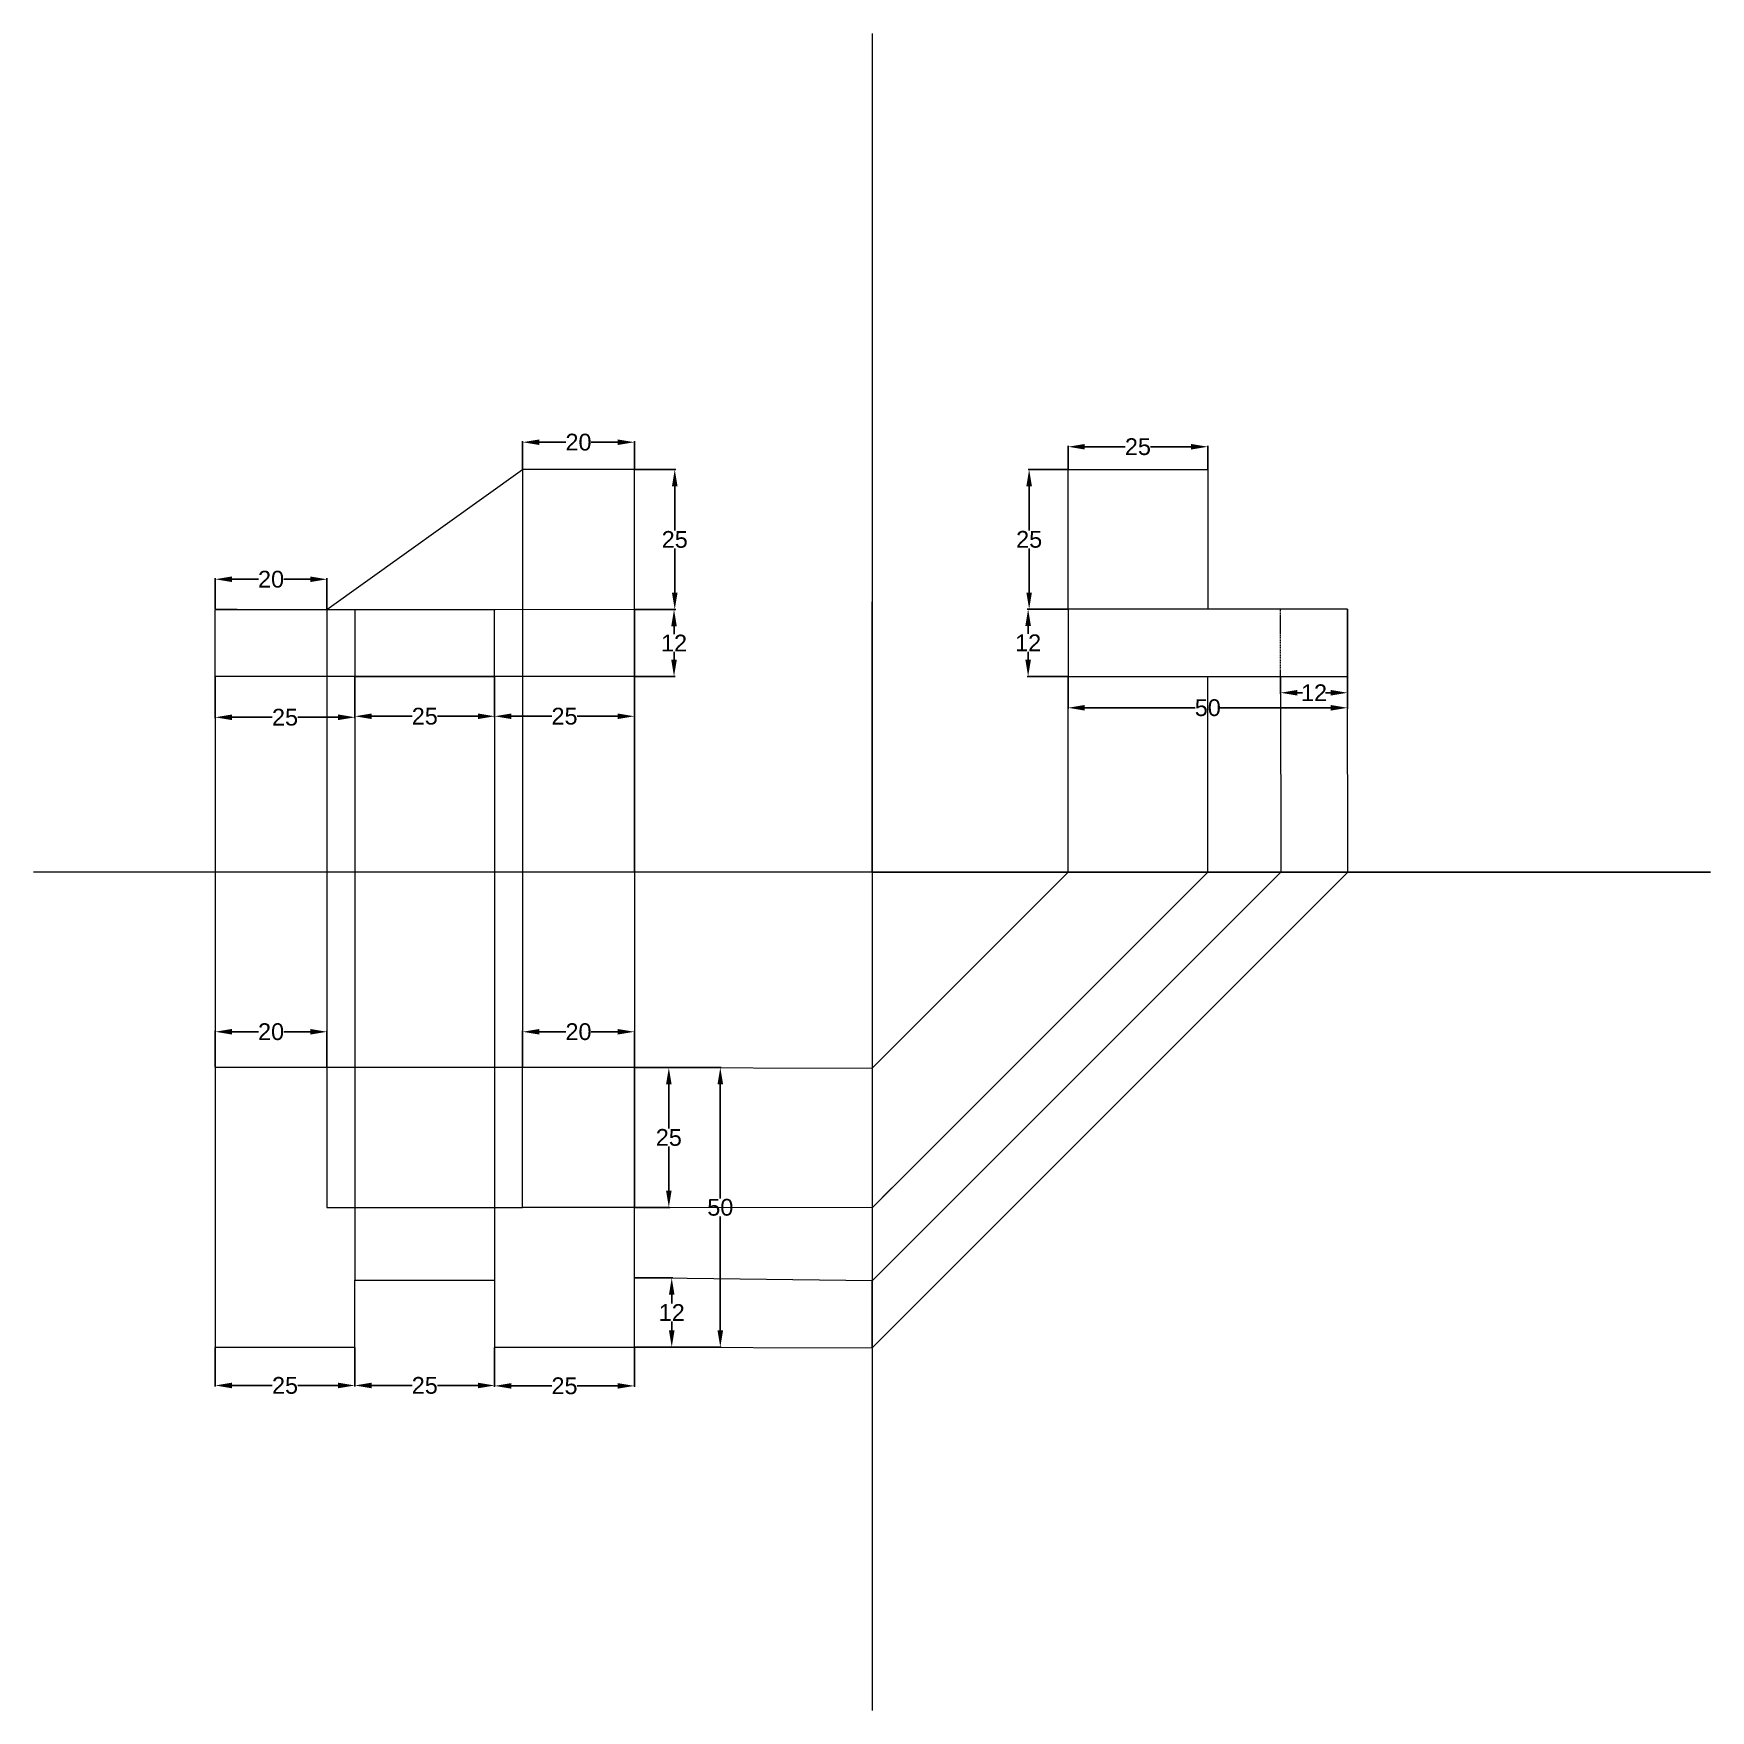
# Model space of a CAD drawing. Header units: inches. Extents: x -124 to 176, y -279 to 21.
import ezdxf

# ---------------------------------------------------------------- set-up
doc = ezdxf.new("R2010")
doc.units = ezdxf.units.IN
doc.header["$LTSCALE"] = 0.8
doc.header["$MEASUREMENT"] = 0
doc.linetypes.add('DASHED2', pattern=[0.375, 0.25, -0.125])
doc.styles.get("Standard").update_dxf_attribs({"font": 'arial.ttf'})
doc.dimstyles.new('3', dxfattribs={"dimtxt": 3, "dimasz": 3, "dimexe": 0.18, "dimexo": 0.0625, "dimgap": 0.09, "dimtad": 0, "dimtih": 1, "dimtoh": 1, "dimdec": 0, "dimzin": 0, "dimdsep": 46, "dimtxsty": 'Standard', "dimcen": 0.09, "dimclrd": 4, "dimclre": 4, "dimclrt": 151, "dimadec": 0, "dimazin": 0, "dimtfac": 1, "dimtdec": 0, "dimtofl": 0, "dimtmove": 0, "dimatfit": 3, "dimfxl": 1, "dimtfillclr": 1, "dimtolj": 1, "dimtzin": 0, "dimarcsym": 0})

# ---------------------------------------------------------------- blocks, each defined once
blk = doc.blocks.new('*D5')
at = {"color": 4, "lineweight": -2, "transparency": 16777216}
for p, q in [((-36.66, -57.36), (-36.66, -52.35)), ((-33.66, -52.53), (-28.92, -52.53)), ((-19.66, -52.53), (-24.4, -52.53)), ((-16.66, -57.36), (-16.66, -52.35))]:
    blk.add_line(p, q, dxfattribs=at)
at = {"color": 4, "lineweight": 100, "transparency": 16777216}
for points in [[(-33.66, -52.03), (-33.66, -53.03), (-36.66, -52.53)], [(-19.66, -52.03), (-19.66, -53.03), (-16.66, -52.53)]]:
    blk.add_solid(points, dxfattribs=at)
at = {"layer": 'Defpoints', "color": 0, "lineweight": 100, "transparency": 16777216}
for p in [(-16.66, -52.53), (-36.66, -57.42), (-16.66, -57.42)]:
    blk.add_point(p, dxfattribs=at)
at = {"color": 151, "lineweight": 5, "transparency": 16777216, "insert": (-26.66, -52.53), "char_height": 3, "attachment_point": 5}
blk.add_mtext('\\A1;20', dxfattribs=at)
blk = doc.blocks.new('*D6')
at = {"color": 4, "lineweight": -2, "transparency": 16777216}
for p, q in [((-16.6, -57.42), (-9.26, -57.42)), ((-9.44, -60.42), (-9.44, -68.32)), ((-9.44, -79.46), (-9.44, -71.56)), ((-16.6, -82.46), (-9.26, -82.46))]:
    blk.add_line(p, q, dxfattribs=at)
at = {"color": 4, "lineweight": 100, "transparency": 16777216}
for points in [[(-9.94, -60.42), (-8.94, -60.42), (-9.44, -57.42)], [(-9.94, -79.46), (-8.94, -79.46), (-9.44, -82.46)]]:
    blk.add_solid(points, dxfattribs=at)
at = {"layer": 'Defpoints', "color": 0, "lineweight": 100, "transparency": 16777216}
for p in [(-16.66, -57.42), (-16.66, -82.46), (-9.44, -82.46)]:
    blk.add_point(p, dxfattribs=at)
at = {"color": 151, "lineweight": 5, "transparency": 16777216, "insert": (-9.44, -69.94), "char_height": 3, "attachment_point": 5}
blk.add_mtext('\\A1;25', dxfattribs=at)
blk = doc.blocks.new('*D7')
at = {"color": 4, "lineweight": -2, "transparency": 16777216}
for p, q in [((-91.66, -94.52), (-91.66, -101.92)), ((-66.66, -94.52), (-66.66, -101.92)), ((-88.66, -101.74), (-81.44, -101.74)), ((-69.66, -101.74), (-76.89, -101.74))]:
    blk.add_line(p, q, dxfattribs=at)
at = {"color": 4, "lineweight": 100, "transparency": 16777216}
for points in [[(-88.66, -101.24), (-88.66, -102.24), (-91.66, -101.74)], [(-69.66, -101.24), (-69.66, -102.24), (-66.66, -101.74)]]:
    blk.add_solid(points, dxfattribs=at)
at = {"layer": 'Defpoints', "color": 0, "lineweight": 100, "transparency": 16777216}
for p in [(-91.66, -94.46), (-66.66, -94.46), (-66.66, -101.74)]:
    blk.add_point(p, dxfattribs=at)
at = {"color": 151, "lineweight": 5, "transparency": 16777216, "insert": (-79.16, -101.74), "char_height": 3, "attachment_point": 5}
blk.add_mtext('\\A1;25', dxfattribs=at)
blk = doc.blocks.new('*D8')
at = {"color": 4, "lineweight": -2, "transparency": 16777216}
for p, q in [((-66.66, -94.52), (-66.66, -101.74)), ((-41.66, -94.52), (-41.66, -101.74)), ((-63.66, -101.56), (-56.44, -101.56)), ((-44.66, -101.56), (-51.89, -101.56))]:
    blk.add_line(p, q, dxfattribs=at)
at = {"color": 4, "lineweight": 100, "transparency": 16777216}
for points in [[(-63.66, -101.06), (-63.66, -102.06), (-66.66, -101.56)], [(-44.66, -101.06), (-44.66, -102.06), (-41.66, -101.56)]]:
    blk.add_solid(points, dxfattribs=at)
at = {"layer": 'Defpoints', "color": 0, "lineweight": 100, "transparency": 16777216}
for p in [(-66.66, -94.46), (-41.66, -94.46), (-41.66, -101.56)]:
    blk.add_point(p, dxfattribs=at)
at = {"color": 151, "lineweight": 5, "transparency": 16777216, "insert": (-54.16, -101.56), "char_height": 3, "attachment_point": 5}
blk.add_mtext('\\A1;25', dxfattribs=at)
blk = doc.blocks.new('*D9')
at = {"color": 4, "lineweight": -2, "transparency": 16777216}
for p, q in [((-41.66, -94.52), (-41.66, -101.74)), ((-16.66, -94.52), (-16.66, -101.74)), ((-38.66, -101.56), (-31.44, -101.56)), ((-19.66, -101.56), (-26.89, -101.56))]:
    blk.add_line(p, q, dxfattribs=at)
at = {"color": 4, "lineweight": 100, "transparency": 16777216}
for points in [[(-38.66, -101.06), (-38.66, -102.06), (-41.66, -101.56)], [(-19.66, -101.06), (-19.66, -102.06), (-16.66, -101.56)]]:
    blk.add_solid(points, dxfattribs=at)
at = {"layer": 'Defpoints', "color": 0, "lineweight": 100, "transparency": 16777216}
for p in [(-41.66, -94.46), (-16.66, -94.46), (-16.66, -101.56)]:
    blk.add_point(p, dxfattribs=at)
at = {"color": 151, "lineweight": 5, "transparency": 16777216, "insert": (-29.16, -101.56), "char_height": 3, "attachment_point": 5}
blk.add_mtext('\\A1;25', dxfattribs=at)
blk = doc.blocks.new('*D10')
at = {"color": 4, "lineweight": -2, "transparency": 16777216}
for p, q in [((-16.6, -82.46), (-9.39, -82.46)), ((-9.57, -85.46), (-9.57, -86.86)), ((-9.57, -91.46), (-9.57, -90.05)), ((-16.6, -94.46), (-9.39, -94.46))]:
    blk.add_line(p, q, dxfattribs=at)
at = {"color": 4, "lineweight": 100, "transparency": 16777216}
for points in [[(-10.07, -85.46), (-9.07, -85.46), (-9.57, -82.46)], [(-10.07, -91.46), (-9.07, -91.46), (-9.57, -94.46)]]:
    blk.add_solid(points, dxfattribs=at)
at = {"layer": 'Defpoints', "color": 0, "lineweight": 100, "transparency": 16777216}
for p in [(-16.66, -82.46), (-16.66, -94.46), (-9.57, -94.46)]:
    blk.add_point(p, dxfattribs=at)
at = {"color": 151, "lineweight": 5, "transparency": 16777216, "insert": (-9.57, -88.46), "char_height": 3, "attachment_point": 5}
blk.add_mtext('\\A1;12', dxfattribs=at)
blk = doc.blocks.new('*D11')
at = {"color": 4, "lineweight": -2, "transparency": 16777216}
for p, q in [((-91.66, -82.36), (-91.66, -76.87)), ((-88.66, -77.05), (-83.92, -77.05)), ((-74.66, -77.05), (-79.4, -77.05)), ((-71.66, -82.37), (-71.66, -76.87))]:
    blk.add_line(p, q, dxfattribs=at)
at = {"color": 4, "lineweight": 100, "transparency": 16777216}
for points in [[(-88.66, -76.55), (-88.66, -77.55), (-91.66, -77.05)], [(-74.66, -76.55), (-74.66, -77.55), (-71.66, -77.05)]]:
    blk.add_solid(points, dxfattribs=at)
at = {"layer": 'Defpoints', "color": 0, "lineweight": 100, "transparency": 16777216}
for p in [(-71.66, -77.05), (-91.66, -82.42), (-71.66, -82.43)]:
    blk.add_point(p, dxfattribs=at)
at = {"color": 151, "lineweight": 5, "transparency": 16777216, "insert": (-81.66, -77.05), "char_height": 3, "attachment_point": 5}
blk.add_mtext('\\A1;20', dxfattribs=at)
blk = doc.blocks.new('*D12')
at = {"color": 4, "lineweight": -2, "transparency": 16777216}
for p, q in [((-91.66, -164.36), (-91.66, -157.82)), ((-88.66, -158), (-83.92, -158)), ((-74.66, -158), (-79.4, -158)), ((-71.66, -164.36), (-71.66, -157.82))]:
    blk.add_line(p, q, dxfattribs=at)
at = {"color": 4, "lineweight": 100, "transparency": 16777216}
for points in [[(-88.66, -157.5), (-88.66, -158.5), (-91.66, -158)], [(-74.66, -157.5), (-74.66, -158.5), (-71.66, -158)]]:
    blk.add_solid(points, dxfattribs=at)
at = {"layer": 'Defpoints', "color": 0, "lineweight": 100, "transparency": 16777216}
for p in [(-71.66, -158), (-91.66, -164.42), (-71.66, -164.42)]:
    blk.add_point(p, dxfattribs=at)
at = {"color": 151, "lineweight": 5, "transparency": 16777216, "insert": (-81.66, -158), "char_height": 3, "attachment_point": 5}
blk.add_mtext('\\A1;20', dxfattribs=at)
blk = doc.blocks.new('*D13')
at = {"color": 4, "lineweight": -2, "transparency": 16777216}
for p, q in [((-36.66, -164.36), (-36.66, -157.82)), ((-33.66, -158), (-28.92, -158)), ((-19.66, -158), (-24.4, -158)), ((-16.66, -164.36), (-16.66, -157.82))]:
    blk.add_line(p, q, dxfattribs=at)
at = {"color": 4, "lineweight": 100, "transparency": 16777216}
for points in [[(-33.66, -157.5), (-33.66, -158.5), (-36.66, -158)], [(-19.66, -157.5), (-19.66, -158.5), (-16.66, -158)]]:
    blk.add_solid(points, dxfattribs=at)
at = {"layer": 'Defpoints', "color": 0, "lineweight": 100, "transparency": 16777216}
for p in [(-16.66, -158), (-36.66, -164.42), (-16.66, -164.42)]:
    blk.add_point(p, dxfattribs=at)
at = {"color": 151, "lineweight": 5, "transparency": 16777216, "insert": (-26.66, -158), "char_height": 3, "attachment_point": 5}
blk.add_mtext('\\A1;20', dxfattribs=at)
blk = doc.blocks.new('*D14')
at = {"color": 4, "lineweight": -2, "transparency": 16777216}
for p, q in [((-91.66, -214.48), (-91.66, -221.46)), ((-66.66, -214.48), (-66.66, -221.46)), ((-88.66, -221.28), (-81.44, -221.28)), ((-69.66, -221.28), (-76.89, -221.28))]:
    blk.add_line(p, q, dxfattribs=at)
at = {"color": 4, "lineweight": 100, "transparency": 16777216}
for points in [[(-88.66, -220.78), (-88.66, -221.78), (-91.66, -221.28)], [(-69.66, -220.78), (-69.66, -221.78), (-66.66, -221.28)]]:
    blk.add_solid(points, dxfattribs=at)
at = {"layer": 'Defpoints', "color": 0, "lineweight": 100, "transparency": 16777216}
for p in [(-91.66, -214.42), (-66.66, -214.42), (-66.66, -221.28)]:
    blk.add_point(p, dxfattribs=at)
at = {"color": 151, "lineweight": 5, "transparency": 16777216, "insert": (-79.16, -221.28), "char_height": 3, "attachment_point": 5}
blk.add_mtext('\\A1;25', dxfattribs=at)
blk = doc.blocks.new('*D15')
at = {"color": 4, "lineweight": -2, "transparency": 16777216}
for p, q in [((-66.66, -214.48), (-66.66, -221.46)), ((-41.66, -214.48), (-41.66, -221.46)), ((-63.66, -221.28), (-56.44, -221.28)), ((-44.66, -221.28), (-51.89, -221.28))]:
    blk.add_line(p, q, dxfattribs=at)
at = {"color": 4, "lineweight": 100, "transparency": 16777216}
for points in [[(-63.66, -220.78), (-63.66, -221.78), (-66.66, -221.28)], [(-44.66, -220.78), (-44.66, -221.78), (-41.66, -221.28)]]:
    blk.add_solid(points, dxfattribs=at)
at = {"layer": 'Defpoints', "color": 0, "lineweight": 100, "transparency": 16777216}
for p in [(-66.66, -214.42), (-41.66, -214.42), (-41.66, -221.28)]:
    blk.add_point(p, dxfattribs=at)
at = {"color": 151, "lineweight": 5, "transparency": 16777216, "insert": (-54.16, -221.28), "char_height": 3, "attachment_point": 5}
blk.add_mtext('\\A1;25', dxfattribs=at)
blk = doc.blocks.new('*D16')
at = {"color": 4, "lineweight": -2, "transparency": 16777216}
for p, q in [((-41.66, -214.48), (-41.66, -221.53)), ((-16.66, -214.48), (-16.66, -221.53)), ((-38.66, -221.35), (-31.44, -221.35)), ((-19.66, -221.35), (-26.89, -221.35))]:
    blk.add_line(p, q, dxfattribs=at)
at = {"color": 4, "lineweight": 100, "transparency": 16777216}
for points in [[(-38.66, -220.85), (-38.66, -221.85), (-41.66, -221.35)], [(-19.66, -220.85), (-19.66, -221.85), (-16.66, -221.35)]]:
    blk.add_solid(points, dxfattribs=at)
at = {"layer": 'Defpoints', "color": 0, "lineweight": 100, "transparency": 16777216}
for p in [(-41.66, -214.42), (-16.66, -214.42), (-16.66, -221.35)]:
    blk.add_point(p, dxfattribs=at)
at = {"color": 151, "lineweight": 5, "transparency": 16777216, "insert": (-29.16, -221.35), "char_height": 3, "attachment_point": 5}
blk.add_mtext('\\A1;25', dxfattribs=at)
blk = doc.blocks.new('*D17')
at = {"color": 4, "lineweight": -2, "transparency": 16777216}
for p, q in [((-16.6, -164.42), (-10.32, -164.42)), ((-10.5, -167.42), (-10.5, -175.3)), ((-10.5, -186.42), (-10.5, -178.54)), ((-16.6, -189.42), (-10.32, -189.42))]:
    blk.add_line(p, q, dxfattribs=at)
at = {"color": 4, "lineweight": 100, "transparency": 16777216}
for points in [[(-11, -167.42), (-10, -167.42), (-10.5, -164.42)], [(-11, -186.42), (-10, -186.42), (-10.5, -189.42)]]:
    blk.add_solid(points, dxfattribs=at)
at = {"layer": 'Defpoints', "color": 0, "lineweight": 100, "transparency": 16777216}
for p in [(-16.66, -164.42), (-16.66, -189.42), (-10.5, -189.42)]:
    blk.add_point(p, dxfattribs=at)
at = {"color": 151, "lineweight": 5, "transparency": 16777216, "insert": (-10.5, -176.92), "char_height": 3, "attachment_point": 5}
blk.add_mtext('\\A1;25', dxfattribs=at)
blk = doc.blocks.new('*D18')
at = {"color": 4, "lineweight": -2, "transparency": 16777216}
for p, q in [((-16.6, -202.05), (-9.8, -202.05)), ((-9.98, -205.05), (-9.98, -206.64)), ((-9.98, -211.42), (-9.98, -209.83)), ((-16.6, -214.42), (-9.8, -214.42))]:
    blk.add_line(p, q, dxfattribs=at)
at = {"color": 4, "lineweight": 100, "transparency": 16777216}
for points in [[(-10.48, -205.05), (-9.48, -205.05), (-9.98, -202.05)], [(-10.48, -211.42), (-9.48, -211.42), (-9.98, -214.42)]]:
    blk.add_solid(points, dxfattribs=at)
at = {"layer": 'Defpoints', "color": 0, "lineweight": 100, "transparency": 16777216}
for p in [(-16.66, -202.05), (-16.66, -214.42), (-9.98, -214.42)]:
    blk.add_point(p, dxfattribs=at)
at = {"color": 151, "lineweight": 5, "transparency": 16777216, "insert": (-9.98, -208.23), "char_height": 3, "attachment_point": 5}
blk.add_mtext('\\A1;12', dxfattribs=at)
blk = doc.blocks.new('*D19')
at = {"color": 4, "lineweight": -2, "transparency": 16777216}
for p, q in [((-16.6, -164.42), (-1.11, -164.42)), ((-1.29, -167.42), (-1.29, -187.8)), ((-1.29, -211.42), (-1.29, -191.04)), ((-16.6, -214.42), (-1.11, -214.42))]:
    blk.add_line(p, q, dxfattribs=at)
at = {"color": 4, "lineweight": 100, "transparency": 16777216}
for points in [[(-1.79, -167.42), (-0.79, -167.42), (-1.29, -164.42)], [(-1.79, -211.42), (-0.79, -211.42), (-1.29, -214.42)]]:
    blk.add_solid(points, dxfattribs=at)
at = {"layer": 'Defpoints', "color": 0, "lineweight": 100, "transparency": 16777216}
for p in [(-16.66, -164.42), (-16.66, -214.42), (-1.29, -214.42)]:
    blk.add_point(p, dxfattribs=at)
at = {"color": 151, "lineweight": 5, "transparency": 16777216, "insert": (-1.29, -189.42), "char_height": 3, "attachment_point": 5}
blk.add_mtext('\\A1;50', dxfattribs=at)
blk = doc.blocks.new('*D20')
at = {"color": 4, "lineweight": -2, "transparency": 16777216}
for p, q in [((60.86, -57.42), (53.78, -57.42)), ((53.96, -60.42), (53.96, -68.3)), ((53.96, -79.42), (53.96, -71.54)), ((60.86, -82.42), (53.78, -82.42))]:
    blk.add_line(p, q, dxfattribs=at)
at = {"color": 4, "lineweight": 100, "transparency": 16777216}
for points in [[(53.46, -60.42), (54.46, -60.42), (53.96, -57.42)], [(53.46, -79.42), (54.46, -79.42), (53.96, -82.42)]]:
    blk.add_solid(points, dxfattribs=at)
at = {"layer": 'Defpoints', "color": 0, "lineweight": 100, "transparency": 16777216}
for p in [(60.92, -57.42), (53.96, -82.42), (60.92, -82.42)]:
    blk.add_point(p, dxfattribs=at)
at = {"color": 151, "lineweight": 5, "transparency": 16777216, "insert": (53.96, -69.92), "char_height": 3, "attachment_point": 5}
blk.add_mtext('\\A1;25', dxfattribs=at)
blk = doc.blocks.new('*D21')
at = {"color": 4, "lineweight": -2, "transparency": 16777216}
for p, q in [((60.86, -82.42), (53.6, -82.42)), ((53.78, -85.42), (53.78, -86.82)), ((53.78, -91.42), (53.78, -90.01)), ((60.86, -94.42), (53.6, -94.42))]:
    blk.add_line(p, q, dxfattribs=at)
at = {"color": 4, "lineweight": 100, "transparency": 16777216}
for points in [[(53.28, -85.42), (54.28, -85.42), (53.78, -82.42)], [(53.28, -91.42), (54.28, -91.42), (53.78, -94.42)]]:
    blk.add_solid(points, dxfattribs=at)
at = {"layer": 'Defpoints', "color": 0, "lineweight": 100, "transparency": 16777216}
for p in [(60.92, -82.42), (53.78, -94.42), (60.92, -94.42)]:
    blk.add_point(p, dxfattribs=at)
at = {"color": 151, "lineweight": 5, "transparency": 16777216, "insert": (53.78, -88.42), "char_height": 3, "attachment_point": 5}
blk.add_mtext('\\A1;12', dxfattribs=at)
blk = doc.blocks.new('*D22')
at = {"color": 4, "lineweight": -2, "transparency": 16777216}
for p, q in [((60.92, -57.36), (60.92, -53.16)), ((63.92, -53.34), (71.14, -53.34)), ((82.92, -53.34), (75.69, -53.34)), ((85.92, -57.36), (85.92, -53.16))]:
    blk.add_line(p, q, dxfattribs=at)
at = {"color": 4, "lineweight": 100, "transparency": 16777216}
for points in [[(63.92, -52.84), (63.92, -53.84), (60.92, -53.34)], [(82.92, -52.84), (82.92, -53.84), (85.92, -53.34)]]:
    blk.add_solid(points, dxfattribs=at)
at = {"layer": 'Defpoints', "color": 0, "lineweight": 100, "transparency": 16777216}
for p in [(85.92, -53.34), (60.92, -57.42), (85.92, -57.42)]:
    blk.add_point(p, dxfattribs=at)
at = {"color": 151, "lineweight": 5, "transparency": 16777216, "insert": (73.42, -53.34), "char_height": 3, "attachment_point": 5}
blk.add_mtext('\\A1;25', dxfattribs=at)
blk = doc.blocks.new('*D23')
at = {"color": 4, "lineweight": -2, "transparency": 16777216}
for p, q in [((60.92, -94.48), (60.92, -100.22)), ((110.92, -94.48), (110.92, -100.22)), ((63.92, -100.04), (83.68, -100.04)), ((107.92, -100.04), (88.15, -100.04))]:
    blk.add_line(p, q, dxfattribs=at)
at = {"color": 4, "lineweight": 100, "transparency": 16777216}
for points in [[(63.92, -99.54), (63.92, -100.54), (60.92, -100.04)], [(107.92, -99.54), (107.92, -100.54), (110.92, -100.04)]]:
    blk.add_solid(points, dxfattribs=at)
at = {"layer": 'Defpoints', "color": 0, "lineweight": 100, "transparency": 16777216}
for p in [(60.92, -94.42), (110.92, -94.42), (110.92, -100.04)]:
    blk.add_point(p, dxfattribs=at)
at = {"color": 151, "lineweight": 5, "transparency": 16777216, "insert": (85.92, -100.04), "char_height": 3, "attachment_point": 5}
blk.add_mtext('\\A1;50', dxfattribs=at)
blk = doc.blocks.new('*D24')
at = {"color": 4, "lineweight": -2, "transparency": 16777216}
for p, q in [((98.92, -94.48), (98.92, -97.53)), ((110.92, -94.48), (110.92, -97.53)), ((101.92, -97.35), (102.84, -97.35)), ((107.92, -97.35), (107, -97.35))]:
    blk.add_line(p, q, dxfattribs=at)
at = {"color": 4, "lineweight": 100, "transparency": 16777216}
for points in [[(101.92, -96.85), (101.92, -97.85), (98.92, -97.35)], [(107.92, -96.85), (107.92, -97.85), (110.92, -97.35)]]:
    blk.add_solid(points, dxfattribs=at)
at = {"layer": 'Defpoints', "color": 0, "lineweight": 100, "transparency": 16777216}
for p in [(98.92, -94.42), (110.92, -94.42), (110.92, -97.35)]:
    blk.add_point(p, dxfattribs=at)
at = {"color": 151, "lineweight": 5, "transparency": 16777216, "insert": (104.92, -97.35), "char_height": 3, "attachment_point": 5}
blk.add_mtext('\\A1;12', dxfattribs=at)

msp = doc.modelspace()

# ---------------------------------------------------------------- linework, layer by layer
at = {"lineweight": 5}
for p, q in [((25.85, 20.58), (25.85, -279.42)), ((-36.66, -57.42), (-36.66, -164.42)), ((60.92, -69.42), (60.92, -69.42)), ((-91.66, -82.42), (-87.71, -82.42)), ((-91.66, -82.42), (-71.66, -82.43)), ((-71.66, -82.43), (-71.66, -164.42)), ((-41.59, -82.43), (-41.59, -82.44)), ((25.85, -129.42), (25.85, -81.07)), ((-91.66, -94.46), (-91.66, -164.42)), ((-66.66, -94.46), (-66.66, -202.42)), ((-41.66, -94.46), (-41.66, -202.42)), ((-16.66, -124.42), (-16.66, -94.42)), ((-16.66, -94.42), (-16.66, -164.42)), ((60.92, -99.42), (60.92, -94.42)), ((85.92, -129.42), (85.92, -94.42)), ((98.92, -94.42), (98.96, -129.42)), ((110.96, -129.42), (110.92, -94.42)), ((60.92, -129.42), (60.92, -99.42)), ((-16.66, -129.42), (-16.66, -124.42)), ((175.85, -129.42), (-124.15, -129.42)), ((-7.62, -129.42), (-16.66, -129.42)), ((-7.62, -129.42), (-7.62, -129.42)), ((25.85, -129.42), (25.85, -129.42)), ((25.85, -129.42), (125.85, -129.42)), ((25.85, -202.53), (98.96, -129.42)), ((25.85, -214.53), (110.96, -129.42)), ((25.85, -189.49), (85.92, -129.42)), ((25.85, -164.49), (60.92, -129.42)), ((98.96, -129.42), (110.96, -129.42)), ((125.85, -129.42), (175.85, -129.42)), ((-16.66, -164.42), (25.85, -164.49)), ((25.85, -164.49), (25.85, -189.49)), ((25.85, -189.49), (29.38, -185.95)), ((25.85, -189.49), (-16.66, -189.42)), ((25.85, -202.53), (-16.66, -202.05)), ((25.85, -214.53), (25.85, -202.53)), ((-16.66, -214.42), (25.85, -214.53))]:
    msp.add_line(p, q, dxfattribs=at)
at = {"color": 5, "lineweight": 5}
for p, q in [((-71.66, -82.43), (-36.66, -57.42)), ((-16.66, -57.42), (-36.66, -57.42)), ((-16.66, -62.42), (-16.66, -57.42)), ((60.92, -69.42), (60.92, -57.42)), ((60.92, -57.42), (85.92, -57.42)), ((85.92, -57.42), (85.92, -82.42)), ((-16.66, -94.42), (-16.66, -62.42)), ((60.92, -82.42), (60.92, -69.42)), ((-91.66, -82.42), (-16.66, -82.46)), ((-91.66, -94.46), (-91.66, -82.46)), ((-91.66, -82.46), (-66.66, -82.46)), ((-66.66, -82.46), (-66.66, -94.46)), ((-66.59, -82.43), (-41.59, -82.43)), ((-41.66, -94.46), (-41.66, -82.46)), ((-16.66, -82.46), (-16.66, -94.46)), ((110.92, -82.42), (60.92, -82.42)), ((60.92, -82.42), (60.92, -94.42)), ((110.92, -82.42), (98.92, -82.42)), ((110.92, -94.42), (110.92, -82.42)), ((110.92, -82.42), (110.92, -94.42)), ((-41.66, -94.46), (-91.66, -94.46)), ((-66.66, -94.46), (-41.66, -94.46)), ((-16.66, -94.46), (-41.66, -94.46)), ((60.92, -94.42), (110.92, -94.42)), ((-16.66, -164.42), (-91.66, -164.42)), ((-91.66, -164.42), (-91.66, -214.42)), ((-36.66, -164.42), (-71.66, -164.42)), ((-71.66, -164.42), (-71.66, -189.42)), ((-36.66, -189.42), (-36.66, -164.42)), ((-16.66, -214.42), (-16.66, -164.42)), ((-16.66, -164.42), (-16.66, -189.42)), ((-71.66, -189.42), (-36.66, -189.42)), ((-16.66, -189.42), (-36.66, -189.42)), ((-66.66, -214.42), (-66.66, -202.42)), ((-66.66, -202.42), (-41.66, -202.42)), ((-41.66, -202.42), (-41.66, -214.42)), ((-91.66, -214.42), (-66.66, -214.42)), ((-41.66, -214.42), (-16.66, -214.42))]:
    msp.add_line(p, q, dxfattribs=at)
at = {"layer": 'Defpoints', "color": 5, "linetype": 'DASHED2', "lineweight": 5, "transparency": 33554666}
msp.add_line((98.92, -94.42), (98.92, -82.42), dxfattribs=at)

# ---------------------------------------------------------------- dimensions: what is measured, and where the dimension line sits
at = {"lineweight": 5}
for base, p1, p2, picture, middle in [((-16.66, -52.53), (-36.66, -57.42), (-16.66, -57.42), '*D5', (-26.66, -52.53)), ((85.92, -53.34), (60.92, -57.42), (85.92, -57.42), '*D22', (73.42, -53.34)), ((-71.66, -77.05), (-91.66, -82.42), (-71.66, -82.43), '*D11', (-81.66, -77.05)), ((-66.66, -101.74), (-91.66, -94.46), (-66.66, -94.46), '*D7', (-79.16, -101.74)), ((-41.66, -101.56), (-66.66, -94.46), (-41.66, -94.46), '*D8', (-54.16, -101.56)), ((-16.66, -101.56), (-41.66, -94.46), (-16.66, -94.46), '*D9', (-29.16, -101.56)), ((110.92, -100.04), (60.92, -94.42), (110.92, -94.42), '*D23', (85.92, -100.04)), ((110.92, -97.35), (98.92, -94.42), (110.92, -94.42), '*D24', (104.92, -97.35)), ((-71.66, -158), (-91.66, -164.42), (-71.66, -164.42), '*D12', (-81.66, -158)), ((-16.66, -158), (-36.66, -164.42), (-16.66, -164.42), '*D13', (-26.66, -158)), ((-66.66, -221.28), (-91.66, -214.42), (-66.66, -214.42), '*D14', (-79.16, -221.28)), ((-41.66, -221.28), (-66.66, -214.42), (-41.66, -214.42), '*D15', (-54.16, -221.28)), ((-16.66, -221.35), (-41.66, -214.42), (-16.66, -214.42), '*D16', (-29.16, -221.35))]:
    dim = msp.add_linear_dim(base=base, p1=p1, p2=p2, dimstyle='3', dxfattribs=at)
    dim.commit()
    dim.dimension.update_dxf_attribs({"geometry": picture, "text_midpoint": middle})
for base, p1, p2, picture, middle in [((-9.44, -82.46), (-16.66, -57.42), (-16.66, -82.46), '*D6', (-9.44, -69.94)), ((53.96, -82.42), (60.92, -57.42), (60.92, -82.42), '*D20', (53.96, -69.92)), ((-9.57, -94.46), (-16.66, -82.46), (-16.66, -94.46), '*D10', (-9.57, -88.46)), ((53.78, -94.42), (60.92, -82.42), (60.92, -94.42), '*D21', (53.78, -88.42)), ((-10.5, -189.42), (-16.66, -164.42), (-16.66, -189.42), '*D17', (-10.5, -176.92)), ((-1.29, -214.42), (-16.66, -164.42), (-16.66, -214.42), '*D19', (-1.29, -189.42)), ((-9.98, -214.42), (-16.66, -202.05), (-16.66, -214.42), '*D18', (-9.98, -208.23))]:
    dim = msp.add_linear_dim(base=base, p1=p1, p2=p2, angle=90, dimstyle='3', dxfattribs=at)
    dim.commit()
    dim.dimension.update_dxf_attribs({"geometry": picture, "text_midpoint": middle})

doc.saveas('drawing.dxf')
